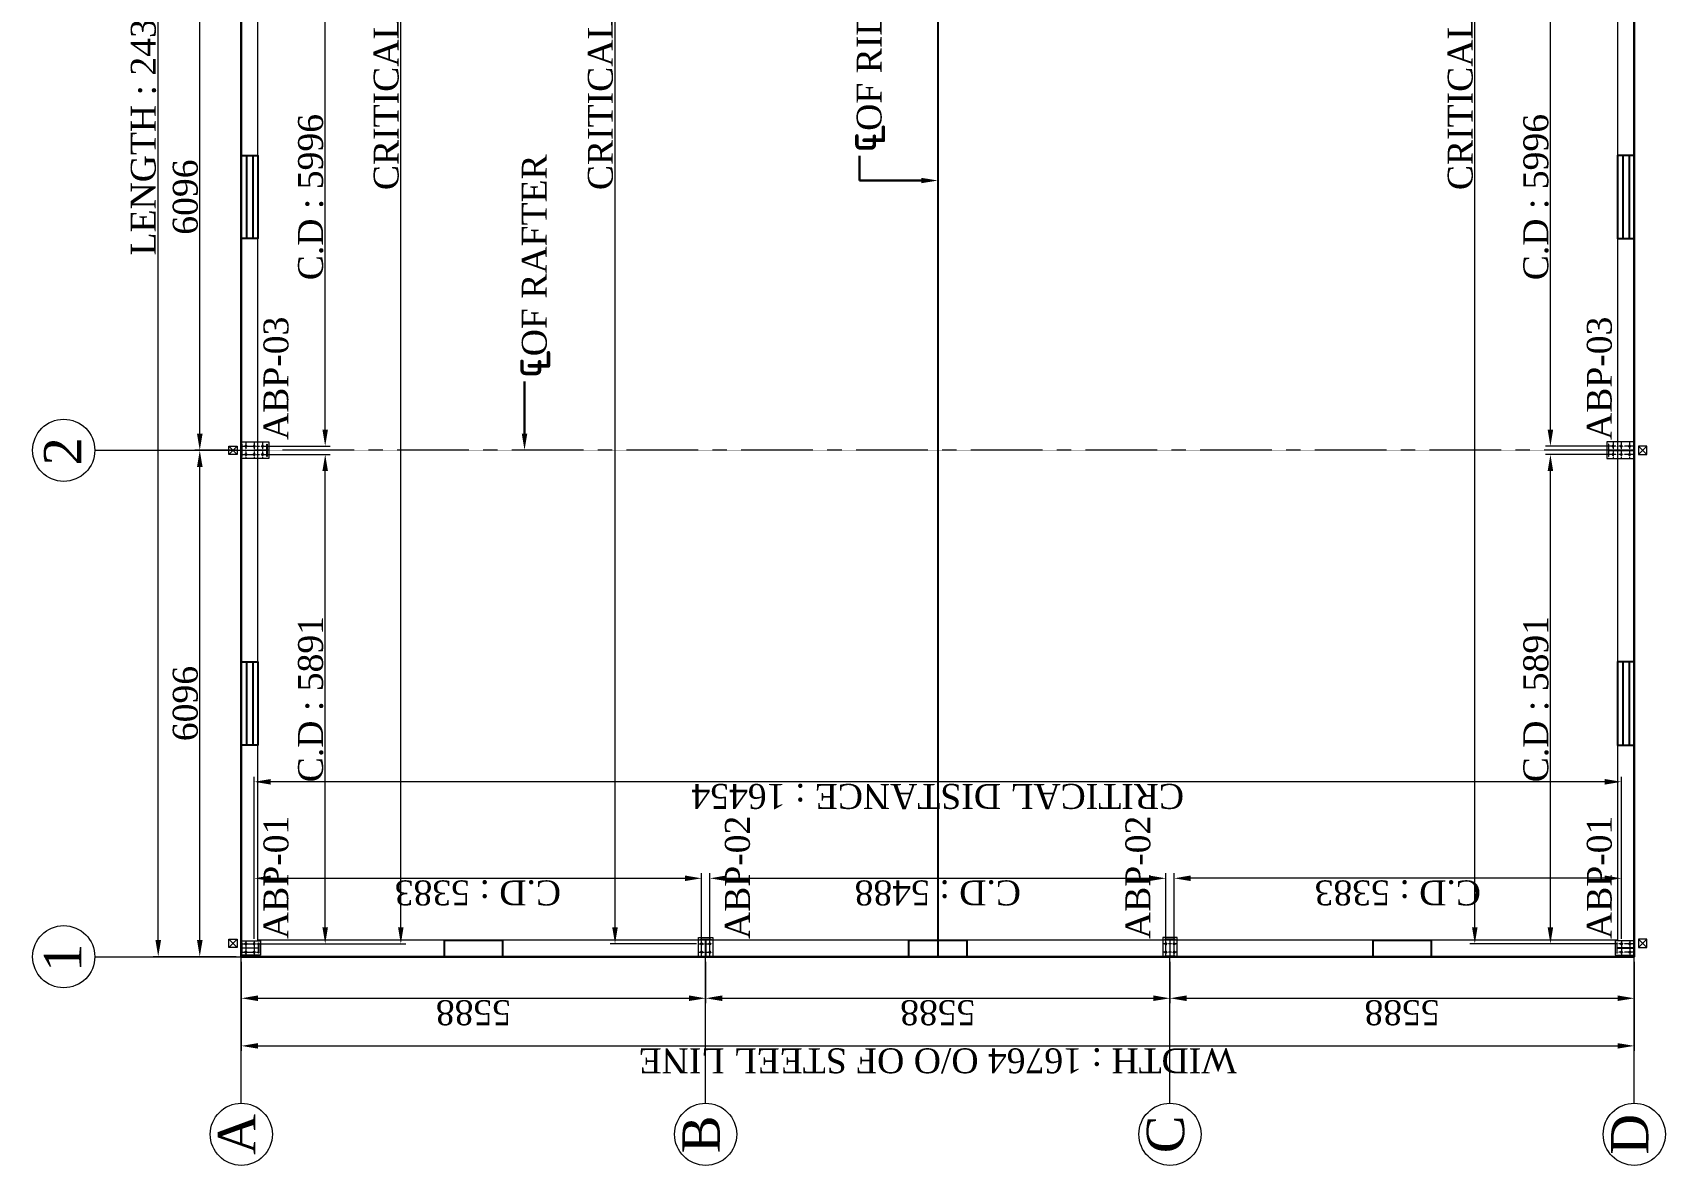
# Model space of a CAD drawing. Header units: millimetres. Extents: x 0 to 2669304, y -3314102 to 0.
# Drawn here: x 2305807 to 2325457, y -3147343 to -3133708 of the extents above; entities that cross this region are included whole.
import ezdxf
from ezdxf import colors
from ezdxf.entities.mleader import LeaderData, LeaderLine
from ezdxf.math import Vec2, Vec3

# ---------------------------------------------------------------- set-up
doc = ezdxf.new("R2010")
doc.units = ezdxf.units.MM
doc.header["$LTSCALE"] = 0.4
doc.header["$MEASUREMENT"] = 0
doc.header["$PDMODE"] = 34
doc.linetypes.add('CENTER', pattern=[2, 1.25, -0.25, 0.25, -0.25])
doc.linetypes.add('DASHED', pattern=[0.75, 0.5, -0.25])
for name, color, linetype, lineweight in [('COLUMN', 92, 'Continuous', 20), ('Dash', 30, 'DASHED', 20), ('Dim1', 147, 'Continuous', 20), ('EAVE GUTTER', 37, 'Continuous', 20), ('Grid', 202, 'CENTER', 18), ('Outer Line', 1, 'Continuous', 30), ('TEXT', 7, 'Continuous', 13), ('Text Small', 7, 'Continuous', 0)]:
    doc.layers.add(name, color=color, linetype=linetype, lineweight=lineweight)
doc.layers.add('RIDGE LINE', color=106, linetype='Continuous')
doc.layers.add('Thin', color=6, linetype='Continuous')
doc.styles.add('style2', font='ARIALN.TTF')
doc.styles.add('TNROMAN', font='times.ttf')
doc.dimstyles.new('H.M.A', dxfattribs={"dimtxt": 37.0005, "dimasz": 20, "dimexe": 8, "dimexo": 10, "dimgap": 5, "dimtad": 3, "dimdec": 0, "dimrnd": 1, "dimzin": 0, "dimdsep": 46, "dimtxsty": 'style2', "dimcen": 0.09, "dimclrd": 152, "dimclre": 152, "dimclrt": 1, "dimadec": 0, "dimazin": 0, "dimtfac": 1, "dimtdec": 0, "dimtix": 1, "dimtmove": 1, "dimatfit": 3, "dimfxl": 0, "dimtolj": 1, "dimtzin": 0, "dimlwd": 5, "dimlwe": 5, "dimarcsym": 0})

# ---------------------------------------------------------------- blocks, each defined once
blk = doc.blocks.new('*D768')
at = {"layer": 'Defpoints', "color": 0, "linetype": 'ByBlock'}
for p in [(2257097, -3129260), (2251001, -3129760), (2257097, -3129760)]:
    blk.add_point(p, dxfattribs=at)
at = {"layer": 'Dim1', "color": 152, "linetype": 'ByBlock', "lineweight": 5}
for p, q in [((2251001, -3129700), (2251001, -3129200)), ((2257097, -3129700), (2257097, -3129200))]:
    blk.add_line(p, q, dxfattribs=at)
at = {"layer": 'Dim1', "color": 152, "lineweight": 5}
blk.add_line((2251201, -3129260), (2256897, -3129260), dxfattribs=at)
at = {"layer": 'Dim1', "color": 152, "linetype": 'ByBlock'}
for points in [[(2251201, -3129227), (2251201, -3129294), (2251001, -3129260)], [(2256897, -3129227), (2256897, -3129294), (2257097, -3129260)]]:
    blk.add_solid(points, dxfattribs=at)
at = {"layer": 'Dim1', "color": 1, "linetype": 'ByBlock', "insert": (2254049, -3129087), "char_height": 300, "attachment_point": 5, "style": 'TNROMAN'}
blk.add_mtext('\\A1;6096', dxfattribs=at)
blk = doc.blocks.new('*D769')
at = {"layer": 'Defpoints', "color": 0, "linetype": 'ByBlock'}
for p in [(2263193, -3129260), (2257097, -3129760), (2263193, -3129760)]:
    blk.add_point(p, dxfattribs=at)
at = {"layer": 'Dim1', "color": 152, "linetype": 'ByBlock', "lineweight": 5}
for p, q in [((2257097, -3129700), (2257097, -3129200)), ((2263193, -3129700), (2263193, -3129200))]:
    blk.add_line(p, q, dxfattribs=at)
at = {"layer": 'Dim1', "color": 152, "lineweight": 5}
blk.add_line((2257297, -3129260), (2262993, -3129260), dxfattribs=at)
at = {"layer": 'Dim1', "color": 152, "linetype": 'ByBlock'}
for points in [[(2257297, -3129227), (2257297, -3129294), (2257097, -3129260)], [(2262993, -3129227), (2262993, -3129294), (2263193, -3129260)]]:
    blk.add_solid(points, dxfattribs=at)
at = {"layer": 'Dim1', "color": 1, "linetype": 'ByBlock', "insert": (2260145, -3129087), "char_height": 300, "attachment_point": 5, "style": 'TNROMAN'}
blk.add_mtext('\\A1;6096', dxfattribs=at)
blk = doc.blocks.new('*D765')
at = {"layer": 'Defpoints', "color": 0, "linetype": 'ByBlock'}
for p in [(2275385, -3128760), (2251001, -3129260), (2275385, -3129260)]:
    blk.add_point(p, dxfattribs=at)
at = {"layer": 'Dim1', "color": 152, "linetype": 'ByBlock', "lineweight": 5}
for p, q in [((2251001, -3129200), (2251001, -3128700)), ((2275385, -3129200), (2275385, -3128700))]:
    blk.add_line(p, q, dxfattribs=at)
at = {"layer": 'Dim1', "color": 152, "lineweight": 5}
blk.add_line((2251201, -3128760), (2275185, -3128760), dxfattribs=at)
at = {"layer": 'Dim1', "color": 152, "linetype": 'ByBlock'}
for points in [[(2251201, -3128727), (2251201, -3128794), (2251001, -3128760)], [(2275185, -3128727), (2275185, -3128794), (2275385, -3128760)]]:
    blk.add_solid(points, dxfattribs=at)
at = {"layer": 'Dim1', "color": 1, "linetype": 'ByBlock', "insert": (2263193, -3128583), "char_height": 300, "attachment_point": 5, "style": 'TNROMAN'}
blk.add_mtext('\\A1;LENGTH : 24384 O/O OF STEEL LINE', dxfattribs=at)
blk = doc.blocks.new('A$C2998320C')
at = {"layer": 'EAVE GUTTER', "linetype": 'ByBlock'}
for p, q in [((0, 0), (100, 100)), ((0, 100), (100, 0))]:
    blk.add_line(p, q, dxfattribs=at)
blk.add_lwpolyline([(0, 100), (100, 100), (100, 0), (0, 0)], close=True, dxfattribs=at)
blk = doc.blocks.new('*D772')
at = {"layer": 'Defpoints', "color": 0, "linetype": 'ByBlock'}
for p in [(2251001, -3129760), (2250501, -3135348), (2251001, -3135348)]:
    blk.add_point(p, dxfattribs=at)
at = {"layer": 'Dim1', "color": 152, "linetype": 'ByBlock', "lineweight": 5}
for p, q in [((2250941, -3129760), (2250441, -3129760)), ((2250941, -3135348), (2250441, -3135348))]:
    blk.add_line(p, q, dxfattribs=at)
at = {"layer": 'Dim1', "color": 152, "lineweight": 5}
blk.add_line((2250501, -3129960), (2250501, -3135148), dxfattribs=at)
at = {"layer": 'Dim1', "color": 152, "linetype": 'ByBlock'}
for points in [[(2250468, -3129960), (2250535, -3129960), (2250501, -3129760)], [(2250468, -3135148), (2250535, -3135148), (2250501, -3135348)]]:
    blk.add_solid(points, dxfattribs=at)
at = {"layer": 'Dim1', "color": 1, "linetype": 'ByBlock', "insert": (2250329, -3132554), "char_height": 300, "attachment_point": 5, "rotation": 90, "style": 'TNROMAN'}
blk.add_mtext('\\A1;5588', dxfattribs=at)
blk = doc.blocks.new('*D766')
at = {"layer": 'Defpoints', "color": 0, "linetype": 'ByBlock'}
for p in [(2251001, -3135348), (2250501, -3140936), (2251001, -3140936)]:
    blk.add_point(p, dxfattribs=at)
at = {"layer": 'Dim1', "color": 152, "linetype": 'ByBlock', "lineweight": 5}
for p, q in [((2250941, -3135348), (2250441, -3135348)), ((2250941, -3140936), (2250441, -3140936))]:
    blk.add_line(p, q, dxfattribs=at)
at = {"layer": 'Dim1', "color": 152, "lineweight": 5}
blk.add_line((2250501, -3135548), (2250501, -3140736), dxfattribs=at)
at = {"layer": 'Dim1', "color": 152, "linetype": 'ByBlock'}
for points in [[(2250468, -3135548), (2250535, -3135548), (2250501, -3135348)], [(2250468, -3140736), (2250535, -3140736), (2250501, -3140936)]]:
    blk.add_solid(points, dxfattribs=at)
at = {"layer": 'Dim1', "color": 1, "linetype": 'ByBlock', "insert": (2250329, -3138142), "char_height": 300, "attachment_point": 5, "rotation": 90, "style": 'TNROMAN'}
blk.add_mtext('\\A1;5588', dxfattribs=at)
blk = doc.blocks.new('*D773')
at = {"layer": 'Defpoints', "color": 0, "linetype": 'ByBlock'}
for p in [(2251001, -3140936), (2250501, -3146524), (2251001, -3146524)]:
    blk.add_point(p, dxfattribs=at)
at = {"layer": 'Dim1', "color": 152, "linetype": 'ByBlock', "lineweight": 5}
for p, q in [((2250941, -3140936), (2250441, -3140936)), ((2250941, -3146524), (2250441, -3146524))]:
    blk.add_line(p, q, dxfattribs=at)
at = {"layer": 'Dim1', "color": 152, "lineweight": 5}
blk.add_line((2250501, -3141136), (2250501, -3146324), dxfattribs=at)
at = {"layer": 'Dim1', "color": 152, "linetype": 'ByBlock'}
for points in [[(2250468, -3141136), (2250535, -3141136), (2250501, -3140936)], [(2250468, -3146324), (2250535, -3146324), (2250501, -3146524)]]:
    blk.add_solid(points, dxfattribs=at)
at = {"layer": 'Dim1', "color": 1, "linetype": 'ByBlock', "insert": (2250329, -3143730), "char_height": 300, "attachment_point": 5, "rotation": 90, "style": 'TNROMAN'}
blk.add_mtext('\\A1;5588', dxfattribs=at)
blk = doc.blocks.new('*D767')
at = {"layer": 'Defpoints', "color": 0, "linetype": 'ByBlock'}
for p in [(2250501, -3129760), (2249928, -3146524), (2250501, -3146524)]:
    blk.add_point(p, dxfattribs=at)
at = {"layer": 'Dim1', "color": 152, "linetype": 'ByBlock', "lineweight": 5}
for p, q in [((2250441, -3129760), (2249868, -3129760)), ((2250441, -3146524), (2249868, -3146524))]:
    blk.add_line(p, q, dxfattribs=at)
at = {"layer": 'Dim1', "color": 152, "lineweight": 5}
blk.add_line((2249928, -3129960), (2249928, -3146324), dxfattribs=at)
at = {"layer": 'Dim1', "color": 152, "linetype": 'ByBlock'}
for points in [[(2249895, -3129960), (2249961, -3129960), (2249928, -3129760)], [(2249895, -3146324), (2249961, -3146324), (2249928, -3146524)]]:
    blk.add_solid(points, dxfattribs=at)
at = {"layer": 'Dim1', "color": 1, "linetype": 'ByBlock', "insert": (2249751, -3138142), "char_height": 300, "attachment_point": 5, "rotation": 90, "style": 'TNROMAN'}
blk.add_mtext('\\A1;WIDTH : 16764 O/O OF STEEL LINE', dxfattribs=at)
blk = doc.blocks.new('A$C29DF0965')
at = {"layer": 'TEXT'}
h = blk.add_hatch(color=256, dxfattribs=at)
h.dxf.hatch_style = 1
h.paths.add_polyline_path([(5, 16, 1), (27, 16, 1)])
h.paths.add_polyline_path([(23, 16, -1), (9, 16, -1)], flags=16)
for p, q in [((32, 16), (0, 16)), ((16, 0), (16, 32))]:
    blk.add_line(p, q, dxfattribs=at)
for radius in [11, 6.95]:
    blk.add_circle((16, 16), radius, dxfattribs=at)
blk = doc.blocks.new('A$C18D4185A')
at = {"layer": 'COLUMN'}
blk.add_lwpolyline([(205, 89), (205, 150), (210, 150), (210, 25), (205, 25), (205, 85), (5, 85), (5, 25), (0, 25), (0, 150), (5, 150), (5, 89), (205, 89)], dxfattribs=at)
at = {"layer": 'Grid'}
for p, q in [((0, 137), (230, 137)), ((0, 37), (230, 37)), ((55, 175), (55, 0)), ((155, 175), (155, 0))]:
    blk.add_line(p, q, dxfattribs=at)
at = {"layer": 'Text Small'}
blk.add_lwpolyline([(0, 175), (230, 175), (230, 0), (0, 0)], close=True, dxfattribs=at)
at = {"layer": 'Outer Line'}
blk.add_blockref('A$C29DF0965', (39, 122), dxfattribs=at)
at = {"layer": 'Outer Line', "xscale": -1, "rotation": 180}
blk.add_blockref('A$C29DF0965', (39, 53), dxfattribs=at)
at = {"layer": 'Outer Line', "xscale": -1}
blk.add_blockref('A$C29DF0965', (171, 122), dxfattribs=at)
at = {"layer": 'Outer Line', "rotation": 180}
blk.add_blockref('A$C29DF0965', (171, 53), dxfattribs=at)
blk = doc.blocks.new('A$C6E450B4F')
at = {"layer": 'COLUMN'}
blk.add_lwpolyline([(205, 89), (205, 150), (210, 150), (210, 25), (205, 25), (205, 85), (5, 85), (5, 25), (0, 25), (0, 150), (5, 150), (5, 89), (205, 89)], dxfattribs=at)
at = {"layer": 'Grid'}
for p, q in [((0, 137), (230, 137)), ((0, 37), (230, 37)), ((55, 175), (55, 0)), ((155, 175), (155, 0))]:
    blk.add_line(p, q, dxfattribs=at)
at = {"layer": 'Text Small'}
blk.add_lwpolyline([(0, 175), (230, 175), (230, 0), (0, 0)], close=True, dxfattribs=at)
at = {"layer": 'Outer Line'}
blk.add_blockref('A$C29DF0965', (39, 122), dxfattribs=at)
at = {"layer": 'Outer Line', "xscale": -1, "rotation": 180}
blk.add_blockref('A$C29DF0965', (39, 53), dxfattribs=at)
at = {"layer": 'Outer Line', "xscale": -1}
blk.add_blockref('A$C29DF0965', (171, 122), dxfattribs=at)
at = {"layer": 'Outer Line', "rotation": 180}
blk.add_blockref('A$C29DF0965', (171, 53), dxfattribs=at)
blk = doc.blocks.new('A$C7A1E2044')
at = {"layer": 'COLUMN'}
blk.add_lwpolyline([(306, 103), (306, 175), (312, 175), (312, 25), (306, 25), (306, 98), (6, 98), (6, 25), (0, 25), (0, 175), (6, 175), (6, 103), (306, 103)], dxfattribs=at)
at = {"layer": 'Grid'}
for p, q in [((56, 200), (56, 0)), ((156, 200), (156, 0)), ((256, 200), (256, 0)), ((0, 150), (330, 150)), ((0, 50), (330, 50))]:
    blk.add_line(p, q, dxfattribs=at)
at = {"layer": 'Text Small'}
blk.add_lwpolyline([(0, 200), (330, 200), (330, 0), (0, 0)], close=True, dxfattribs=at)
at = {"layer": 'Outer Line'}
blk.add_blockref('A$C29DF0965', (40, 134), dxfattribs=at)
at = {"layer": 'Outer Line', "xscale": -1, "rotation": 180}
blk.add_blockref('A$C29DF0965', (40, 66), dxfattribs=at)
at = {"layer": 'Outer Line', "xscale": -1}
for p in [(172, 134), (272, 134)]:
    blk.add_blockref('A$C29DF0965', p, dxfattribs=at)
at = {"layer": 'Outer Line', "rotation": 180}
for p in [(172, 66), (272, 66)]:
    blk.add_blockref('A$C29DF0965', p, dxfattribs=at)
blk = doc.blocks.new('*D774')
at = {"layer": 'Defpoints', "color": 0, "linetype": 'ByBlock'}
for p in [(2251156, -3129915), (2257047, -3130016), (2257047, -3130770)]:
    blk.add_point(p, dxfattribs=at)
at = {"layer": 'Dim1', "color": 152, "linetype": 'ByBlock', "lineweight": 5}
for p, q in [((2251156, -3129975), (2251156, -3130830)), ((2257047, -3130076), (2257047, -3130830))]:
    blk.add_line(p, q, dxfattribs=at)
at = {"layer": 'Dim1', "color": 152, "lineweight": 5}
blk.add_line((2251356, -3130770), (2256847, -3130770), dxfattribs=at)
at = {"layer": 'Dim1', "color": 152, "linetype": 'ByBlock'}
for points in [[(2251356, -3130736), (2251356, -3130803), (2251156, -3130770)], [(2256847, -3130736), (2256847, -3130803), (2257047, -3130770)]]:
    blk.add_solid(points, dxfattribs=at)
at = {"layer": 'Dim1', "color": 1, "linetype": 'ByBlock', "insert": (2254102, -3130596), "char_height": 300, "attachment_point": 5, "style": 'TNROMAN'}
blk.add_mtext('\\A1;C.D : 5891', dxfattribs=at)
blk = doc.blocks.new('*D775')
at = {"layer": 'Defpoints', "color": 0, "linetype": 'ByBlock'}
for p in [(2257147, -3130016), (2263143, -3130016), (2263143, -3130770)]:
    blk.add_point(p, dxfattribs=at)
at = {"layer": 'Dim1', "color": 152, "linetype": 'ByBlock', "lineweight": 5}
for p, q in [((2257147, -3130076), (2257147, -3130830)), ((2263143, -3130076), (2263143, -3130830))]:
    blk.add_line(p, q, dxfattribs=at)
at = {"layer": 'Dim1', "color": 152, "lineweight": 5}
blk.add_line((2257347, -3130770), (2262943, -3130770), dxfattribs=at)
at = {"layer": 'Dim1', "color": 152, "linetype": 'ByBlock'}
for points in [[(2257347, -3130736), (2257347, -3130803), (2257147, -3130770)], [(2262943, -3130736), (2262943, -3130803), (2263143, -3130770)]]:
    blk.add_solid(points, dxfattribs=at)
at = {"layer": 'Dim1', "color": 1, "linetype": 'ByBlock', "insert": (2260145, -3130596), "char_height": 300, "attachment_point": 5, "style": 'TNROMAN'}
blk.add_mtext('\\A1;C.D : 5996', dxfattribs=at)
blk = doc.blocks.new('*D778')
at = {"layer": 'Defpoints', "color": 0, "linetype": 'ByBlock'}
for p in [(2251156, -3130770), (2275230, -3130770), (2275230, -3131680)]:
    blk.add_point(p, dxfattribs=at)
at = {"layer": 'Dim1', "color": 152, "linetype": 'ByBlock', "lineweight": 5}
for p, q in [((2251156, -3130830), (2251156, -3131740)), ((2275230, -3130830), (2275230, -3131740))]:
    blk.add_line(p, q, dxfattribs=at)
at = {"layer": 'Dim1', "color": 152, "lineweight": 5}
blk.add_line((2251356, -3131680), (2275030, -3131680), dxfattribs=at)
at = {"layer": 'Dim1', "color": 152, "linetype": 'ByBlock'}
for points in [[(2251356, -3131646), (2251356, -3131713), (2251156, -3131680)], [(2275030, -3131646), (2275030, -3131713), (2275230, -3131680)]]:
    blk.add_solid(points, dxfattribs=at)
at = {"layer": 'Dim1', "color": 1, "linetype": 'ByBlock', "insert": (2263193, -3131506), "char_height": 300, "attachment_point": 5, "style": 'TNROMAN'}
blk.add_mtext('\\A1;CRITICAL DISTANCE : 24074', dxfattribs=at)
blk = doc.blocks.new('*D779')
at = {"layer": 'Defpoints', "color": 0, "linetype": 'ByBlock'}
for p in [(2251156, -3129915), (2251156, -3135298), (2251945, -3135298)]:
    blk.add_point(p, dxfattribs=at)
at = {"layer": 'Dim1', "color": 152, "linetype": 'ByBlock', "lineweight": 5}
for p, q in [((2251216, -3129915), (2252005, -3129915)), ((2251216, -3135298), (2252005, -3135298))]:
    blk.add_line(p, q, dxfattribs=at)
at = {"layer": 'Dim1', "color": 152, "lineweight": 5}
blk.add_line((2251945, -3130115), (2251945, -3135098), dxfattribs=at)
at = {"layer": 'Dim1', "color": 152, "linetype": 'ByBlock'}
for points in [[(2251912, -3130115), (2251979, -3130115), (2251945, -3129915)], [(2251912, -3135098), (2251979, -3135098), (2251945, -3135298)]]:
    blk.add_solid(points, dxfattribs=at)
at = {"layer": 'Dim1', "color": 1, "linetype": 'ByBlock', "insert": (2251772, -3132607), "char_height": 300, "attachment_point": 5, "rotation": 90, "style": 'TNROMAN'}
blk.add_mtext('\\A1;C.D : 5383', dxfattribs=at)
blk = doc.blocks.new('*D780')
at = {"layer": 'Defpoints', "color": 0, "linetype": 'ByBlock'}
for p in [(2251156, -3135398), (2251156, -3140886), (2251945, -3140886)]:
    blk.add_point(p, dxfattribs=at)
at = {"layer": 'Dim1', "color": 152, "linetype": 'ByBlock', "lineweight": 5}
for p, q in [((2251216, -3135398), (2252005, -3135398)), ((2251216, -3140886), (2252005, -3140886))]:
    blk.add_line(p, q, dxfattribs=at)
at = {"layer": 'Dim1', "color": 152, "lineweight": 5}
blk.add_line((2251945, -3135598), (2251945, -3140686), dxfattribs=at)
at = {"layer": 'Dim1', "color": 152, "linetype": 'ByBlock'}
for points in [[(2251912, -3135598), (2251979, -3135598), (2251945, -3135398)], [(2251912, -3140686), (2251979, -3140686), (2251945, -3140886)]]:
    blk.add_solid(points, dxfattribs=at)
at = {"layer": 'Dim1', "color": 1, "linetype": 'ByBlock', "insert": (2251772, -3138142), "char_height": 300, "attachment_point": 5, "rotation": 90, "style": 'TNROMAN'}
blk.add_mtext('\\A1;C.D : 5488', dxfattribs=at)
blk = doc.blocks.new('*D781')
at = {"layer": 'Defpoints', "color": 0, "linetype": 'ByBlock'}
for p in [(2251156, -3140986), (2251945, -3140986), (2251156, -3146369)]:
    blk.add_point(p, dxfattribs=at)
at = {"layer": 'Dim1', "color": 152, "linetype": 'ByBlock', "lineweight": 5}
for p, q in [((2251216, -3140986), (2252005, -3140986)), ((2251216, -3146369), (2252005, -3146369))]:
    blk.add_line(p, q, dxfattribs=at)
at = {"layer": 'Dim1', "color": 152, "lineweight": 5}
blk.add_line((2251945, -3146169), (2251945, -3141186), dxfattribs=at)
at = {"layer": 'Dim1', "color": 152, "linetype": 'ByBlock'}
for points in [[(2251912, -3141186), (2251979, -3141186), (2251945, -3140986)], [(2251912, -3146169), (2251979, -3146169), (2251945, -3146369)]]:
    blk.add_solid(points, dxfattribs=at)
at = {"layer": 'Dim1', "color": 1, "linetype": 'ByBlock', "insert": (2251772, -3143678), "char_height": 300, "attachment_point": 5, "rotation": 90, "style": 'TNROMAN'}
blk.add_mtext('\\A1;C.D : 5383', dxfattribs=at)
blk = doc.blocks.new('*D782')
at = {"layer": 'Defpoints', "color": 0, "linetype": 'ByBlock'}
for p in [(2251945, -3129915), (2253107, -3129915), (2251945, -3146369)]:
    blk.add_point(p, dxfattribs=at)
at = {"layer": 'Dim1', "color": 152, "linetype": 'ByBlock', "lineweight": 5}
for p, q in [((2252005, -3129915), (2253167, -3129915)), ((2252005, -3146369), (2253167, -3146369))]:
    blk.add_line(p, q, dxfattribs=at)
at = {"layer": 'Dim1', "color": 152, "lineweight": 5}
blk.add_line((2253107, -3146169), (2253107, -3130115), dxfattribs=at)
at = {"layer": 'Dim1', "color": 152, "linetype": 'ByBlock'}
for points in [[(2253073, -3130115), (2253140, -3130115), (2253107, -3129915)], [(2253073, -3146169), (2253140, -3146169), (2253107, -3146369)]]:
    blk.add_solid(points, dxfattribs=at)
at = {"layer": 'Dim1', "color": 1, "linetype": 'ByBlock', "insert": (2252933, -3138142), "char_height": 300, "attachment_point": 5, "rotation": 90, "style": 'TNROMAN'}
blk.add_mtext('\\A1;CRITICAL DISTANCE : 16454', dxfattribs=at)
blk = doc.blocks.new('*D786')
at = {"layer": 'Defpoints', "color": 0, "linetype": 'ByBlock'}
for p in [(2257047, -3145515), (2251156, -3146369), (2257047, -3146268)]:
    blk.add_point(p, dxfattribs=at)
at = {"layer": 'Dim1', "color": 152, "linetype": 'ByBlock', "lineweight": 5}
for p, q in [((2251156, -3146309), (2251156, -3145455)), ((2257047, -3146208), (2257047, -3145455))]:
    blk.add_line(p, q, dxfattribs=at)
at = {"layer": 'Dim1', "color": 152, "lineweight": 5}
blk.add_line((2251356, -3145515), (2256847, -3145515), dxfattribs=at)
at = {"layer": 'Dim1', "color": 152, "linetype": 'ByBlock'}
for points in [[(2251356, -3145482), (2251356, -3145548), (2251156, -3145515)], [(2256847, -3145482), (2256847, -3145548), (2257047, -3145515)]]:
    blk.add_solid(points, dxfattribs=at)
at = {"layer": 'Dim1', "color": 1, "linetype": 'ByBlock', "insert": (2254102, -3145342), "char_height": 300, "attachment_point": 5, "style": 'TNROMAN'}
blk.add_mtext('\\A1;C.D : 5891', dxfattribs=at)
blk = doc.blocks.new('*D787')
at = {"layer": 'Defpoints', "color": 0, "linetype": 'ByBlock'}
for p in [(2263143, -3145515), (2257147, -3146268), (2263143, -3146268)]:
    blk.add_point(p, dxfattribs=at)
at = {"layer": 'Dim1', "color": 152, "linetype": 'ByBlock', "lineweight": 5}
for p, q in [((2257147, -3146208), (2257147, -3145455)), ((2263143, -3146208), (2263143, -3145455))]:
    blk.add_line(p, q, dxfattribs=at)
at = {"layer": 'Dim1', "color": 152, "lineweight": 5}
blk.add_line((2257347, -3145515), (2262943, -3145515), dxfattribs=at)
at = {"layer": 'Dim1', "color": 152, "linetype": 'ByBlock'}
for points in [[(2257347, -3145482), (2257347, -3145548), (2257147, -3145515)], [(2262943, -3145482), (2262943, -3145548), (2263143, -3145515)]]:
    blk.add_solid(points, dxfattribs=at)
at = {"layer": 'Dim1', "color": 1, "linetype": 'ByBlock', "insert": (2260145, -3145342), "char_height": 300, "attachment_point": 5, "style": 'TNROMAN'}
blk.add_mtext('\\A1;C.D : 5996', dxfattribs=at)
blk = doc.blocks.new('*D785')
at = {"layer": 'Defpoints', "color": 0, "linetype": 'ByBlock'}
for p in [(2275230, -3144605), (2251156, -3145515), (2275230, -3145515)]:
    blk.add_point(p, dxfattribs=at)
at = {"layer": 'Dim1', "color": 152, "linetype": 'ByBlock', "lineweight": 5}
for p, q in [((2251156, -3145455), (2251156, -3144545)), ((2275230, -3145455), (2275230, -3144545))]:
    blk.add_line(p, q, dxfattribs=at)
at = {"layer": 'Dim1', "color": 152, "lineweight": 5}
blk.add_line((2251356, -3144605), (2275030, -3144605), dxfattribs=at)
at = {"layer": 'Dim1', "color": 152, "linetype": 'ByBlock'}
for points in [[(2251356, -3144572), (2251356, -3144638), (2251156, -3144605)], [(2275030, -3144572), (2275030, -3144638), (2275230, -3144605)]]:
    blk.add_solid(points, dxfattribs=at)
at = {"layer": 'Dim1', "color": 1, "linetype": 'ByBlock', "insert": (2263193, -3144432), "char_height": 300, "attachment_point": 5, "style": 'TNROMAN'}
blk.add_mtext('\\A1;CRITICAL DISTANCE : 24074', dxfattribs=at)
blk = doc.blocks.new('*D792')
at = {"layer": 'Defpoints', "color": 0, "linetype": 'ByBlock'}
for p in [(2275230, -3134258), (2251156, -3135298), (2275230, -3135298)]:
    blk.add_point(p, dxfattribs=at)
at = {"layer": 'Dim1', "color": 152, "linetype": 'ByBlock', "lineweight": 5}
for p, q in [((2251156, -3135238), (2251156, -3134198)), ((2275230, -3135238), (2275230, -3134198))]:
    blk.add_line(p, q, dxfattribs=at)
at = {"layer": 'Dim1', "color": 152, "lineweight": 5}
blk.add_line((2251356, -3134258), (2275030, -3134258), dxfattribs=at)
at = {"layer": 'Dim1', "color": 152, "linetype": 'ByBlock'}
for points in [[(2251356, -3134224), (2251356, -3134291), (2251156, -3134258)], [(2275030, -3134224), (2275030, -3134291), (2275230, -3134258)]]:
    blk.add_solid(points, dxfattribs=at)
at = {"layer": 'Dim1', "color": 1, "linetype": 'ByBlock', "insert": (2263193, -3134084), "char_height": 300, "attachment_point": 5, "style": 'TNROMAN'}
blk.add_mtext('\\A1;CRITICAL DISTANCE : 24074', dxfattribs=at)
blk = doc.blocks.new('A$C6E733359')
at = {"layer": 'Dash', "linetype": 'ByBlock'}
blk.add_lwpolyline([(2711.4, 17583.5), (26695.4, 17583.5), (26695.4, 1219.5), (2711.4, 1219.5)], close=True, dxfattribs=at)
at = {"layer": 'Grid', "color": 202, "linetype": 'ByBlock'}
for p, q in [((2511.4, 19547.2), (2511.4, 17783.5)), ((2511.4, 19547.2), (2511.4, 17783.5)), ((8607.4, 19547.2), (8607.4, 17783.5)), ((8607.4, 19547.2), (8607.4, 17783.5)), ((747.7, 17783.5), (2511.4, 17783.5)), ((747.7, 12195.5), (2511.4, 12195.5)), ((747.7, 6607.5), (2511.4, 6607.5)), ((747.7, 1019.5), (2511.4, 1019.5))]:
    blk.add_line(p, q, dxfattribs=at)
at = {"layer": 'Grid', "color": 202, "ltscale": 5}
blk.add_line((8607.4, 1019.5), (8607.4, 17783.5), dxfattribs=at)
at = {"layer": 'Grid', "color": 202, "linetype": 'ByBlock'}
for centre in [(2511.4, 19921), (2511.4, 19921), (8607.4, 19921), (8607.4, 19921), (373.8, 17783.5), (373.8, 12195.5), (373.8, 6607.5), (373.8, 1019.5)]:
    blk.add_circle(centre, 373.8, dxfattribs=at)
at = {"layer": 'Outer Line', "linetype": 'ByBlock'}
blk.add_lwpolyline([(2511.4, 17783.5), (26895.4, 17783.5), (26895.4, 1019.5), (2511.4, 1019.5)], close=True, dxfattribs=at)
at = {"layer": 'RIDGE LINE', "linetype": 'ByBlock'}
blk.add_line((26895.4, 9401.5), (2511.4, 9401.5), dxfattribs=at)
at = {"layer": 'Thin', "linetype": 'ByBlock'}
for p, q in [((6059.4, 17721.8), (5059.4, 17721.8)), ((12155.4, 17721.8), (11155.4, 17721.8)), ((6059.4, 17645.2), (5059.4, 17645.2)), ((12155.4, 17645.2), (11155.4, 17645.2)), ((6059.4, 1157.8), (5059.4, 1157.8)), ((6059.4, 1081.2), (5059.4, 1081.2)), ((12155.4, 1157.8), (11155.4, 1157.8)), ((12155.4, 1081.2), (11155.4, 1081.2))]:
    blk.add_line(p, q, dxfattribs=at)
for points in [[(5059.4, 17783.5), (6059.4, 17783.5), (6059.4, 17583.5), (5059.4, 17583.5)], [(11155.4, 17783.5), (12155.4, 17783.5), (12155.4, 17583.5), (11155.4, 17583.5)], [(2511.4, 15339.5), (2711.4, 15339.5), (2711.4, 14639.5), (2511.4, 14639.5)], [(2511.4, 9751.5), (2711.4, 9751.5), (2711.4, 9051.5), (2511.4, 9051.5)], [(2511.4, 4163.5), (2711.4, 4163.5), (2711.4, 3463.5), (2511.4, 3463.5)], [(5059.4, 1019.5), (6059.4, 1019.5), (6059.4, 1219.5), (5059.4, 1219.5)], [(11155.4, 1019.5), (12155.4, 1019.5), (12155.4, 1219.5), (11155.4, 1219.5)]]:
    blk.add_lwpolyline(points, close=True, dxfattribs=at)
at = {"layer": 'Outer Line', "linetype": 'ByBlock'}
for p in [(2622, 17833.5), (8557.4, 17833.5)]:
    blk.add_blockref('A$C2998320C', p, dxfattribs=at)
at = {"layer": 'Outer Line', "rotation": 270}
for name, p in [('A$C18D4185A', (2528.9, 17783.5)), ('A$C7A1E2044', (8507.4, 17783.5))]:
    blk.add_blockref(name, p, dxfattribs=at)
at = {"layer": 'Outer Line'}
blk.add_blockref('A$C6E450B4F', (2511.4, 12108), dxfattribs=at)
at = {"layer": 'Outer Line', "xscale": -1}
for name, p, rotation in [('A$C6E450B4F', (2511.4, 6695), 180), ('A$C18D4185A', (2528.9, 1019.5), 270), ('A$C7A1E2044', (8507.4, 1019.5), 270)]:
    blk.add_blockref(name, p, dxfattribs=dict(at, rotation=rotation))
at = {"layer": 'Outer Line', "linetype": 'ByBlock', "xscale": -1, "rotation": 180}
for p in [(2622, 969.5), (8557.4, 969.5)]:
    blk.add_blockref('A$C2998320C', p, dxfattribs=at)
at = {"layer": 'Thin', "color": 7, "lineweight": 5, "style": 'style2'}
for s, insert, char_height, attachment_point in [('{\\fTimes New Roman|b0|i0|c0|p18;1}', (2498.9, 20159.1), 450, 2), ('{\\fTimes New Roman|b0|i0|c0|p18;1}', (2498.9, 20159.1), 450, 2), ('{\\fTimes New Roman|b0|i0|c0|p18;A}', (373.2, 18063.2), 450, 2), ('{\\fTimes New Roman|b0|i0|c0|p18;\\H1x;ABP-01}', (3466.4, 17212.5), 300, 8), ('{\\fTimes New Roman|b0|i0|c0|p18;ABP-03}', (9473.5, 17212.5), 300, 8), ('{\\fTimes New Roman|b0|i0|c0|p18;B}', (373.2, 12475.2), 450, 2), ('{\\fTimes New Roman|b0|i0|c0|p18;ABP-02}', (3466.4, 11658.9), 300, 8), ('{\\fTimes New Roman|b0|i0|c0|p18;ABP-02}', (3466.4, 7144), 300, 2), ('{\\fTimes New Roman|b0|i0|c0|p18;C}', (373.2, 6887.2), 450, 2), ('{\\fTimes New Roman|b0|i0|c0|p18;ABP-01}', (3466.4, 1590.5), 300, 2), ('{\\fTimes New Roman|b0|i0|c0|p18;ABP-03}', (9473.5, 1590.5), 300, 2), ('{\\fTimes New Roman|b0|i0|c0|p18;D}', (373.2, 1299.2), 450, 2)]:
    blk.add_mtext(s, dxfattribs=dict(at, insert=insert, char_height=char_height, attachment_point=attachment_point))
at = {"layer": 'Thin', "color": 7, "lineweight": 5, "insert": (8594.9, 20159.1), "char_height": 450, "width": 285.431, "attachment_point": 2, "style": 'style2'}
blk.add_mtext('{\\fTimes New Roman|b0|i0|c0|p18;2}', dxfattribs=at)
blk.add_mtext('{\\fTimes New Roman|b0|i0|c0|p18;2}', dxfattribs=at)
at = {"layer": 'Dim1', "linetype": 'ByBlock'}
for base, p1, p2, text, picture, middle in [((26895.4, 18783.5), (2511.4, 18283.5), (26895.4, 18283.5), 'LENGTH : <> O/O OF STEEL LINE', '*D765', (14703.4, 18960.6)), ((8557.4, 16774.2), (2666.4, 17628.5), (8557.4, 17527.5), 'C.D : <>', '*D774', (5611.9, 16947.5)), ((14653.4, 16774.2), (8657.4, 17527.5), (14653.4, 17527.5), 'C.D : <>', '*D775', (11655.4, 16947.5)), ((26740.4, 15864.1), (2666.4, 16774.2), (26740.4, 16774.2), 'CRITICAL DISTANCE : <>', '*D778', (14703.4, 16037.5)), ((26740.4, 13286.1), (2666.4, 12245.5), (26740.4, 12245.5), 'CRITICAL DISTANCE : <>', '*D792', (14703.4, 13459.5)), ((26740.4, 2938.8), (2666.4, 2028.8), (26740.4, 2028.8), 'CRITICAL DISTANCE : <>', '*D785', (14703.4, 3112.2)), ((8557.4, 2028.8), (2666.4, 1174.5), (8557.4, 1275.5), 'C.D : <>', '*D786', (5611.9, 2202.1)), ((14653.4, 2028.8), (8657.4, 1275.5), (14653.4, 1275.5), 'C.D : <>', '*D787', (11655.4, 2202.1))]:
    dim = blk.add_linear_dim(base=base, p1=p1, p2=p2, text=text, dimstyle='H.M.A', override={"dimtxt": 300, "dimasz": 200, "dimexe": 60, "dimexo": 60, "dimgap": 20, "dimtxsty": 'TNROMAN'}, dxfattribs=at)
    dim.commit()
    dim.dimension.update_dxf_attribs({"geometry": picture, "text_midpoint": middle, "insert": (-2248489.9, 3147543.8)})
for base, p1, p2, picture, middle in [((8607.4, 18283.5), (2511.4, 17783.5), (8607.4, 17783.5), '*D768', (5559.4, 18456.5)), ((14703.4, 18283.5), (8607.4, 17783.5), (14703.4, 17783.5), '*D769', (11655.4, 18456.5))]:
    dim = blk.add_linear_dim(base=base, p1=p1, p2=p2, dimstyle='H.M.A', override={"dimtxt": 300, "dimasz": 200, "dimexe": 60, "dimexo": 60, "dimgap": 20, "dimtxsty": 'TNROMAN'}, dxfattribs=at)
    dim.commit()
    dim.dimension.update_dxf_attribs({"geometry": picture, "text_midpoint": middle, "insert": (-2248489.9, 3147543.8)})
for base, p1, p2, angle, text, picture, middle in [((1438.3, 1019.5), (2011.4, 17783.5), (2011.4, 1019.5), 90, 'WIDTH : <> O/O OF STEEL LINE', '*D767', (1261.2, 9401.5)), ((3455.4, 12245.5), (2666.4, 17628.5), (2666.4, 12245.5), 90, 'C.D : <>', '*D779', (3282.1, 14937)), ((4616.7, 17628.5), (3455.4, 1174.5), (3455.4, 17628.5), 270, 'CRITICAL DISTANCE : <>', '*D782', (4443.3, 9401.5)), ((3455.4, 6657.5), (2666.4, 12145.5), (2666.4, 6657.5), 90, 'C.D : <>', '*D780', (3282.1, 9401.5)), ((3455.4, 6557.5), (2666.4, 1174.5), (2666.4, 6557.5), 270, 'C.D : <>', '*D781', (3282.1, 3866))]:
    dim = blk.add_linear_dim(base=base, p1=p1, p2=p2, angle=angle, text=text, dimstyle='H.M.A', override={"dimtxt": 300, "dimasz": 200, "dimexe": 60, "dimexo": 60, "dimgap": 20, "dimtxsty": 'TNROMAN'}, dxfattribs=at)
    dim.commit()
    dim.dimension.update_dxf_attribs({"geometry": picture, "text_midpoint": middle, "insert": (-2248489.9, 3147543.8)})
for base, p1, p2, picture, middle in [((2011.4, 12195.5), (2511.4, 17783.5), (2511.4, 12195.5), '*D772', (1838.8, 14989.5)), ((2011.4, 6607.5), (2511.4, 12195.5), (2511.4, 6607.5), '*D766', (1838.8, 9401.5)), ((2011.4, 1019.5), (2511.4, 6607.5), (2511.4, 1019.5), '*D773', (1838.8, 3813.5))]:
    dim = blk.add_linear_dim(base=base, p1=p1, p2=p2, angle=90, dimstyle='H.M.A', override={"dimtxt": 300, "dimasz": 200, "dimexe": 60, "dimexo": 60, "dimgap": 20, "dimtxsty": 'TNROMAN'}, dxfattribs=at)
    dim.commit()
    dim.dimension.update_dxf_attribs({"geometry": picture, "text_midpoint": middle, "insert": (-2248489.9, 3147543.8)})
at = {"layer": 'Thin', "color": 7, "lineweight": 5}
ml = blk.add_multileader_mtext('Standard', dxfattribs=at)
ml.set_content('{\\fISOCPEUR|b0|i0|c0|p34;\\H1.4x;℄\\fTimes New Roman|b0|i0|c0|p18;\\H0.71429x;OF RAFTER}', color=7, style='style2')
ml.set_leader_properties(color=215)
ml.build(insert=Vec2(0, 0))
ml.multileader.update_dxf_attribs({"dogleg_length": 150, "arrow_head_size": 200})
ctx = ml.context
ctx.base_point, ctx.char_height, ctx.arrow_head_size, ctx.landing_gap_size, ctx.plane_origin = Vec3(9433.7, 14375.2), 300, 200, 50, Vec3(-77471.7, 6980.6)
ctx.text_align_type = 1
notes = []
notes.append((ctx, [(1, (1, 1, 0), (9283.7, 14375.2), (1, 0), 150, [(0, [(8607.4, 14375.2)], 0, [])])]))
ctx.mtext.insert, ctx.mtext.alignment, ctx.mtext.flow_direction = Vec3(10820.4, 14528.5), 2, 5
ml = blk.add_multileader_mtext('Standard', dxfattribs=at)
ml.set_content('{\\fISOCPEUR|b0|i0|c0|p34;\\H1.4x;℄\\fTimes New Roman|b0|i0|c0|p18;\\H0.71429x;OF RIDGE}', color=7, style='style2')
ml.set_leader_properties(color=215)
ml.build(insert=Vec2(0, 0))
ml.multileader.update_dxf_attribs({"dogleg_length": 150, "arrow_head_size": 200})
ctx = ml.context
ctx.base_point, ctx.char_height, ctx.arrow_head_size, ctx.landing_gap_size, ctx.plane_origin = Vec3(12150.6, 10345.2), 300, 200, 50, Vec3(-74900.8, 2950.6)
ctx.text_align_type = 1
notes.append((ctx, [(1, (1, 1, 0), (11854.6, 10345.2), (1, 0), 296, [(0, [(11854.6, 9401.5)], 0, [])])]))
ctx.mtext.insert, ctx.mtext.alignment, ctx.mtext.flow_direction = Vec3(13357.7, 10498.5), 2, 5
for ctx, leaders in notes:
    for number, flags, end, landing, length, lines in leaders:
        leader = LeaderData()
        leader.index, (leader.has_last_leader_line, leader.has_dogleg_vector, leader.attachment_direction) = number, flags
        leader.last_leader_point, leader.dogleg_vector, leader.dogleg_length = Vec3(end), Vec3(landing), length
        for number, points, colour, breaks in lines:
            line = LeaderLine()
            line.index, line.vertices, line.color, line.breaks = number, Vec3.list(points), colors.encode_raw_color(colour), breaks
            leader.lines.append(line)
        ctx.leaders.append(leader)

msp = doc.modelspace()

# ---------------------------------------------------------------- block references
at = {"layer": 'Outer Line', "rotation": 90}
msp.add_blockref('A$C6E733359', (2326102.1546, -3147343.0509), dxfattribs=at)

doc.saveas('drawing.dxf')
